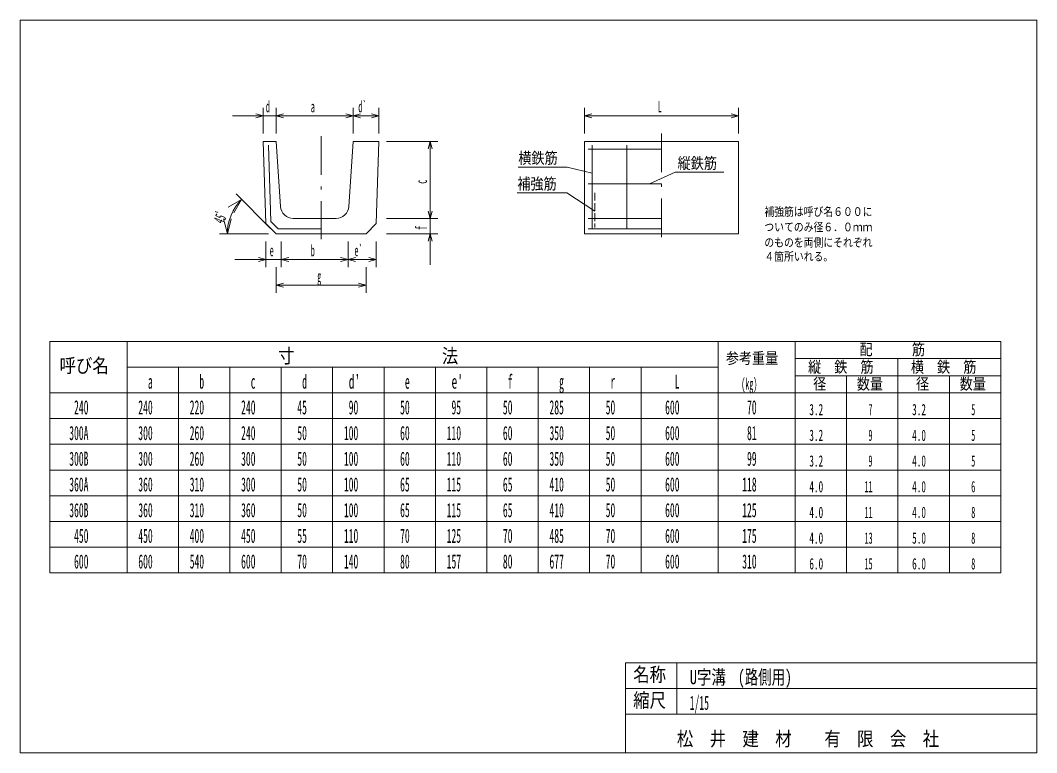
# Model space of a CAD drawing. Units: millimetres, scale not verified. Extents: x -25 to 3930, y 10 to 2860.
import ezdxf
from ezdxf.enums import TextEntityAlignment as Align

# ---------------------------------------------------------------- set-up
doc = ezdxf.new("R2010")
doc.units = ezdxf.units.MM
doc.header["$LTSCALE"] = 5
doc.linetypes.add('USER1', pattern=[50.5, 30, -9, 2.5, -9])
doc.linetypes.add('USER2', pattern=[8, 6, -2])
doc.layers.add('1', color=7, linetype='Continuous', lineweight=18)
doc.styles.add('ＭＳ ゴシック', font='')
doc.styles.get('ＭＳ ゴシック').set_extended_font_data('MS Gothic')

msp = doc.modelspace()

# ---------------------------------------------------------------- linework, layer by layer
at = {"layer": '1'}
for p, q in [((-25, 10), (-25, 2860)), ((-25, 2860), (3930, 2860)), ((3930, 2860), (3930, 310)), ((920.296, 2488.939), (891.318, 2496.703)), ((920.296, 2518.939), (920.296, 2418.939)), ((970.296, 2518.939), (970.296, 2418.939)), ((970.296, 2518.939), (970.296, 2418.939)), ((970.296, 2488.939), (999.274, 2496.703)), ((970.296, 2488.939), (999.274, 2496.703)), ((1270.296, 2488.939), (1241.318, 2496.703)), ((1270.296, 2518.939), (1270.296, 2418.939)), ((1270.296, 2518.939), (1270.296, 2418.939)), ((1270.296, 2488.939), (1299.274, 2496.703)), ((1370.296, 2488.939), (1341.318, 2496.703)), ((1370.296, 2518.939), (1370.296, 2418.939)), ((2170.296, 2518.939), (2170.296, 2418.939)), ((2170.296, 2488.939), (2199.274, 2496.703)), ((2770.296, 2488.939), (2741.318, 2496.703)), ((2770.296, 2518.939), (2770.296, 2418.939)), ((1090.296, 2488.939), (800.296, 2488.939)), ((920.296, 2488.939), (891.318, 2481.174)), ((970.296, 2488.939), (1270.296, 2488.939)), ((970.296, 2488.939), (999.274, 2481.174)), ((970.296, 2488.939), (999.274, 2481.174)), ((1270.296, 2488.939), (1241.318, 2481.174)), ((1270.296, 2488.939), (1370.296, 2488.939)), ((1270.296, 2488.939), (1299.274, 2481.174)), ((1370.296, 2488.939), (1341.318, 2481.174)), ((2170.296, 2488.939), (2770.296, 2488.939)), ((2170.296, 2488.939), (2199.274, 2481.174)), ((2770.296, 2488.939), (2741.318, 2481.174)), ((920.296, 2388.939), (970.296, 2388.939)), ((920.296, 2388.939), (930.296, 2068.939)), ((940.774, 2373.939), (950.039, 2077.48)), ((970.296, 2388.939), (987.184, 2135.613)), ((1253.407, 2135.613), (1270.296, 2388.939)), ((1270.296, 2388.939), (1370.296, 2388.939)), ((1370.296, 2388.939), (1360.296, 2068.939)), ((1600.296, 2388.939), (1400.296, 2388.939)), ((1570.296, 2388.939), (1562.531, 2359.961)), ((1570.296, 2088.939), (1570.296, 2388.939)), ((1570.296, 2388.939), (1578.06, 2359.961)), ((2170.296, 2388.939), (2770.296, 2388.939)), ((2170.296, 2028.939), (2170.296, 2388.939)), ((2200.296, 2373.939), (2200.296, 2048.939)), ((2335.296, 2048.939), (2335.296, 2373.939)), ((2770.296, 2388.939), (2770.296, 2028.939)), ((2185.296, 2358.939), (2470.296, 2358.939)), ((2102.796, 2288.939), (1912.796, 2288.939)), ((2200.296, 2264.944), (2102.796, 2288.939)), ((2422.796, 2223.939), (2522.796, 2268.939)), ((2522.796, 2268.939), (2712.796, 2268.939)), ((2470.296, 2223.939), (2185.296, 2223.939)), ((814.919, 2184.316), (949.083, 2050.152)), ((1570.296, 2208.939), (1570.296, 1908.939)), ((2101.729, 2188.939), (1908.998, 2188.939)), ((2210.296, 2117.112), (2101.729, 2188.939)), ((836.132, 2163.103), (784.17, 2133.103)), ((836.132, 2163.103), (806.132, 2111.141)), ((1570.296, 2088.939), (1562.531, 2117.916)), ((1570.296, 2088.939), (1562.531, 2117.916)), ((1570.296, 2088.939), (1578.06, 2117.916)), ((1570.296, 2088.939), (1578.06, 2117.916)), ((780.559, 2028.939), (765.03, 2086.894)), ((780.559, 2028.939), (796.088, 2086.894)), ((929.153, 2070.081), (970.296, 2028.939)), ((950.039, 2077.48), (978.58, 2048.939)), ((1037.073, 2088.939), (1203.518, 2088.939)), ((1360.296, 2068.939), (1320.296, 2028.939)), ((1600.296, 2088.939), (1400.296, 2088.939)), ((1600.296, 2088.939), (1400.296, 2088.939)), ((2185.296, 2088.939), (2470.296, 2088.939)), ((750.559, 2028.939), (940.296, 2028.939)), ((970.296, 2028.939), (1270.296, 2028.939)), ((978.58, 2048.939), (1145.592, 2048.939)), ((1320.296, 2028.939), (1270.296, 2028.939)), ((1600.296, 2028.939), (1400.296, 2028.939)), ((1570.296, 2028.939), (1562.531, 1999.961)), ((1570.296, 2028.939), (1578.06, 1999.961)), ((2770.296, 2028.939), (2170.296, 2028.939)), ((2185.296, 2048.939), (2470.296, 2048.939)), ((930.296, 1898.939), (930.296, 1998.939)), ((990.296, 1898.939), (990.296, 1998.939)), ((990.296, 1898.939), (990.296, 1998.939)), ((1250.296, 1898.939), (1250.296, 1998.939)), ((1250.296, 1898.939), (1250.296, 1998.939)), ((1360.296, 1898.939), (1360.296, 1998.939)), ((810.296, 1928.939), (1110.296, 1928.939)), ((930.296, 1928.939), (901.318, 1936.703)), ((930.296, 1928.939), (901.318, 1921.174)), ((970.296, 1798.939), (970.296, 1898.939)), ((990.296, 1928.939), (1019.274, 1936.703)), ((990.296, 1928.939), (1019.274, 1936.703)), ((990.296, 1928.939), (1019.274, 1921.174)), ((990.296, 1928.939), (1250.296, 1928.939)), ((990.296, 1928.939), (1019.274, 1921.174)), ((1250.296, 1928.939), (1221.318, 1936.703)), ((1250.296, 1928.939), (1221.318, 1921.174)), ((1250.296, 1928.939), (1279.274, 1936.703)), ((1250.296, 1928.939), (1360.296, 1928.939)), ((1250.296, 1928.939), (1279.274, 1921.174)), ((1320.296, 1798.939), (1320.296, 1898.939)), ((1360.296, 1928.939), (1331.318, 1936.703)), ((1360.296, 1928.939), (1331.318, 1921.174)), ((970.296, 1828.939), (999.274, 1836.703)), ((970.296, 1828.939), (1320.296, 1828.939)), ((970.296, 1828.939), (999.274, 1821.174)), ((1320.296, 1828.939), (1291.318, 1836.703)), ((1320.296, 1828.939), (1291.318, 1821.174)), ((90.328, 1610), (90.328, 710)), ((90.328, 1610), (2690.328, 1610)), ((390.328, 1610), (390.328, 710)), ((390.328, 1610), (390.328, 710)), ((2690.328, 1610), (2690.328, 710)), ((2690.328, 1610), (2990.328, 1610)), ((2990.328, 1610), (2990.328, 710)), ((2990.328, 1610), (2990.328, 710)), ((2990.328, 1610), (3790.328, 1610)), ((3790.328, 1610), (3790.328, 710)), ((2990.328, 1544), (3790.328, 1544)), ((3390.328, 1544), (3390.328, 710)), ((390.328, 1510), (2690.328, 1510)), ((590.328, 710), (590.328, 1510)), ((790.328, 710), (790.328, 1510)), ((990.328, 710), (990.328, 1510)), ((1190.328, 710), (1190.328, 1510)), ((1390.328, 710), (1390.328, 1510)), ((1590.328, 710), (1590.328, 1510)), ((1790.328, 710), (1790.328, 1510)), ((1990.328, 710), (1990.328, 1510)), ((2190.328, 710), (2190.328, 1510)), ((2390.328, 710), (2390.328, 1510)), ((2990.328, 1476), (3790.328, 1476)), ((3190.328, 1476), (3190.328, 710)), ((3590.328, 1476), (3590.328, 710)), ((90.328, 1410), (2690.328, 1410)), ((2690.328, 1410), (2990.328, 1410)), ((2990.328, 1410), (3790.328, 1410)), ((2690.328, 1310), (90.328, 1310)), ((2690.328, 1310), (2990.328, 1310)), ((2990.328, 1310), (3790.328, 1310)), ((2690.328, 1210), (90.328, 1210)), ((2690.328, 1210), (2990.328, 1210)), ((2990.328, 1210), (3790.328, 1210)), ((2690.328, 1110), (90.328, 1110)), ((2690.328, 1110), (2990.328, 1110)), ((3790.328, 1110), (2990.328, 1110)), ((2690.328, 1010), (90.328, 1010)), ((2690.328, 1010), (2990.328, 1010)), ((2990.328, 1010), (3790.328, 1010)), ((2690.328, 910), (90.328, 910)), ((2690.328, 910), (2990.328, 910)), ((3790.328, 910), (2990.328, 910)), ((2690.328, 810), (90.328, 810)), ((2690.328, 810), (2990.328, 810)), ((2990.328, 810), (3790.328, 810)), ((2690.328, 710), (90.328, 710)), ((2690.328, 710), (2990.328, 710)), ((3790.328, 710), (2990.328, 710)), ((2330, 360), (2730, 360)), ((2330, 360), (2330, 160)), ((2530, 360), (2530, 160)), ((3930, 360), (2730, 360)), ((3930, 160), (3930, 310)), ((2730, 260), (2330, 260)), ((2730, 260), (3930, 260)), ((2330, 160), (2330, 10)), ((2330, 160), (3930, 160)), ((3930, 160), (3930, 10)), ((3930, 10), (-25, 10))]:
    msp.add_line(p, q, dxfattribs=at)
at = {"layer": '1', "linetype": 'USER1'}
for p, q in [((2470.296, 2418.939), (2470.296, 1998.939)), ((1145.592, 2408.939), (1145.592, 2008.939))]:
    msp.add_line(p, q, dxfattribs=at)
at = {"layer": '1', "linetype": 'USER2'}
msp.add_line((2210.296, 2188.939), (2210.296, 2053.939), dxfattribs=at)
at = {"layer": '1'}
for centre, radius, start, end in [((970.296, 2028.939), 189.737, 135, 180), ((1037.073, 2138.939), 50, 183.81408, 270), ((1203.518, 2138.939), 50, 270, 356.18592)]:
    msp.add_arc(centre, radius, start, end, dxfattribs=at)

# ---------------------------------------------------------------- texts
at = {"layer": '1', "style": 'ＭＳ ゴシック'}
for s, height, width, p in [('d', 43.99, 0.5, (930.296, 2488.939)), ('a', 43.99, 0.5, (1105.296, 2488.939)), ('d`', 43.99, 0.5, (1290.296, 2488.939)), ('L', 43.99, 0.5, (2455.296, 2488.939)), ('横鉄筋', 43.99, 0.85, (1912.796, 2288.939)), ('縦鉄筋', 43.99, 0.85, (2532.796, 2268.939)), ('補強筋', 43.99, 0.85, (1908.998, 2188.939)), ('補強筋は呼び名６００に', 32.99, 0.85, (2870.296, 2088.939)), ('ついてのみ径６．０ｍｍ', 32.99, 0.85, (2870.296, 2028.939)), ('b', 43.99, 0.5, (1105.296, 1928.939)), ('e`', 43.99, 0.5, (1275.296, 1928.939)), ('のものを両側にそれぞれ', 32.99, 0.85, (2870.296, 1968.939)), ('e', 43.99, 0.5, (945.296, 1928.939)), ('４箇所いれる。', 32.99, 0.85, (2870.296, 1914.285)), ('g', 43.99, 0.5, (1130.296, 1828.939)), ('寸\u3000\u3000\u3000\u3000\u3000\u3000\u3000\u3000\u3000法', 54.99, 0.85, (977.828, 1510)), ('配\u3000\u3000\u3000筋', 43.99, 0.85, (3240.328, 1544)), ('呼び名', 54.99, 0.85, (127.828, 1472.5)), ('参考重量', 43.99, 0.85, (2720.328, 1510)), ('縦\u3000鉄\u3000筋', 43.99, 0.85, (3040.328, 1476)), ('横\u3000鉄\u3000筋', 43.99, 0.85, (3440.328, 1476)), ('a', 54.99, 0.5, (471.578, 1410)), ('b', 54.99, 0.5, (671.578, 1410)), ('c', 54.99, 0.5, (871.578, 1410)), ('d', 54.99, 0.5, (1071.578, 1410)), ("d'", 54.99, 0.6, (1252.828, 1410)), ('e', 54.99, 0.5, (1471.578, 1410)), ("e'", 54.99, 0.6, (1652.828, 1410)), ('f', 54.99, 0.5, (1871.578, 1410)), ('g', 54.99, 0.5, (2071.578, 1410)), ('r', 54.99, 0.5, (2271.578, 1410)), ('L', 54.99, 0.5, (2521.578, 1410)), ('(kg)', 43.99, 0.5, (2780.328, 1410)), ('径', 43.99, 0.85, (3060.328, 1410)), ('数量', 43.99, 0.85, (3230.328, 1410)), ('径', 43.99, 0.85, (3460.328, 1410)), ('数量', 43.99, 0.85, (3630.328, 1410)), ('240', 54.99, 0.5, (184.078, 1310)), ('240', 54.99, 0.5, (434.078, 1310)), ('220', 54.99, 0.5, (634.078, 1310)), ('240', 54.99, 0.5, (834.078, 1310)), ('45', 54.99, 0.5, (1052.828, 1310)), ('90', 54.99, 0.5, (1252.828, 1310)), ('50', 54.99, 0.5, (1452.828, 1310)), ('95', 54.99, 0.5, (1652.828, 1310)), ('50', 54.99, 0.5, (1852.828, 1310)), ('285', 54.99, 0.5, (2034.078, 1310)), ('50', 54.99, 0.5, (2252.828, 1310)), ('600', 54.99, 0.5, (2484.078, 1310)), ('70', 54.99, 0.5, (2802.828, 1310)), ('3.2', 43.99, 0.6, (3045.328, 1310)), ('7', 43.99, 0.5, (3275.328, 1310)), ('3.2', 43.99, 0.6, (3445.328, 1310)), ('5', 43.99, 0.5, (3675.328, 1310)), ('300A', 54.99, 0.5, (165.328, 1210)), ('300', 54.99, 0.5, (434.078, 1210)), ('260', 54.99, 0.5, (634.078, 1210)), ('240', 54.99, 0.5, (834.078, 1210)), ('50', 54.99, 0.5, (1052.828, 1210)), ('100', 54.99, 0.5, (1234.078, 1210)), ('60', 54.99, 0.5, (1452.828, 1210)), ('110', 54.99, 0.5, (1634.078, 1210)), ('60', 54.99, 0.5, (1852.828, 1210)), ('350', 54.99, 0.5, (2034.078, 1210)), ('50', 54.99, 0.5, (2252.828, 1210)), ('600', 54.99, 0.5, (2484.078, 1210)), ('81', 54.99, 0.5, (2802.828, 1210)), ('3.2', 43.99, 0.6, (3045.328, 1210)), ('9', 43.99, 0.5, (3275.328, 1210)), ('4.0', 43.99, 0.6, (3445.328, 1210)), ('5', 43.99, 0.5, (3675.328, 1210)), ('300B', 54.99, 0.5, (165.328, 1110)), ('300', 54.99, 0.5, (434.078, 1110)), ('260', 54.99, 0.5, (634.078, 1110)), ('300', 54.99, 0.5, (834.078, 1110)), ('50', 54.99, 0.5, (1052.828, 1110)), ('100', 54.99, 0.5, (1234.078, 1110)), ('60', 54.99, 0.5, (1452.828, 1110)), ('110', 54.99, 0.5, (1634.078, 1110)), ('60', 54.99, 0.5, (1852.828, 1110)), ('350', 54.99, 0.5, (2034.078, 1110)), ('50', 54.99, 0.5, (2252.828, 1110)), ('600', 54.99, 0.5, (2484.078, 1110)), ('99', 54.99, 0.5, (2802.828, 1110)), ('3.2', 43.99, 0.6, (3045.328, 1110)), ('9', 43.99, 0.5, (3275.328, 1110)), ('4.0', 43.99, 0.6, (3445.328, 1110)), ('5', 43.99, 0.5, (3675.328, 1110)), ('360A', 54.99, 0.5, (165.328, 1010)), ('360', 54.99, 0.5, (434.078, 1010)), ('310', 54.99, 0.5, (634.078, 1010)), ('300', 54.99, 0.5, (834.078, 1010)), ('50', 54.99, 0.5, (1052.828, 1010)), ('100', 54.99, 0.5, (1234.078, 1010)), ('65', 54.99, 0.5, (1452.828, 1010)), ('115', 54.99, 0.5, (1634.078, 1010)), ('65', 54.99, 0.5, (1852.828, 1010)), ('410', 54.99, 0.5, (2034.078, 1010)), ('50', 54.99, 0.5, (2252.828, 1010)), ('600', 54.99, 0.5, (2484.078, 1010)), ('118', 54.99, 0.5, (2784.078, 1010)), ('4.0', 43.99, 0.6, (3045.328, 1010)), ('11', 43.99, 0.5, (3260.328, 1010)), ('4.0', 43.99, 0.6, (3445.328, 1010)), ('6', 43.99, 0.5, (3675.328, 1010)), ('360B', 54.99, 0.5, (165.328, 910)), ('360', 54.99, 0.5, (434.078, 910)), ('310', 54.99, 0.5, (634.078, 910)), ('360', 54.99, 0.5, (834.078, 910)), ('50', 54.99, 0.5, (1052.828, 910)), ('100', 54.99, 0.5, (1234.078, 910)), ('65', 54.99, 0.5, (1452.828, 910)), ('115', 54.99, 0.5, (1634.078, 910)), ('65', 54.99, 0.5, (1852.828, 910)), ('410', 54.99, 0.5, (2034.078, 910)), ('50', 54.99, 0.5, (2252.828, 910)), ('600', 54.99, 0.5, (2484.078, 910)), ('125', 54.99, 0.5, (2784.078, 910)), ('4.0', 43.99, 0.6, (3045.328, 910)), ('11', 43.99, 0.5, (3260.328, 910)), ('4.0', 43.99, 0.6, (3445.328, 910)), ('8', 43.99, 0.5, (3675.328, 910)), ('450', 54.99, 0.5, (184.078, 810)), ('450', 54.99, 0.5, (434.078, 810)), ('400', 54.99, 0.5, (634.078, 810)), ('450', 54.99, 0.5, (834.078, 810)), ('55', 54.99, 0.5, (1052.828, 810)), ('110', 54.99, 0.5, (1234.078, 810)), ('70', 54.99, 0.5, (1452.828, 810)), ('125', 54.99, 0.5, (1634.078, 810)), ('70', 54.99, 0.5, (1852.828, 810)), ('485', 54.99, 0.5, (2034.078, 810)), ('70', 54.99, 0.5, (2252.828, 810)), ('600', 54.99, 0.5, (2484.078, 810)), ('175', 54.99, 0.5, (2784.078, 810)), ('4.0', 43.99, 0.6, (3045.328, 810)), ('13', 43.99, 0.5, (3260.328, 810)), ('5.0', 43.99, 0.6, (3445.328, 810)), ('8', 43.99, 0.5, (3675.328, 810)), ('600', 54.99, 0.5, (184.078, 710)), ('600', 54.99, 0.5, (434.078, 710)), ('540', 54.99, 0.5, (634.078, 710)), ('600', 54.99, 0.5, (834.078, 710)), ('70', 54.99, 0.5, (1052.828, 710)), ('140', 54.99, 0.5, (1234.078, 710)), ('80', 54.99, 0.5, (1452.828, 710)), ('157', 54.99, 0.5, (1634.078, 710)), ('80', 54.99, 0.5, (1852.828, 710)), ('677', 54.99, 0.5, (2034.078, 710)), ('70', 54.99, 0.5, (2252.828, 710)), ('600', 54.99, 0.5, (2484.078, 710)), ('310', 54.99, 0.5, (2784.078, 710)), ('6.0', 43.99, 0.6, (3045.328, 710)), ('15', 43.99, 0.5, (3260.328, 710)), ('6.0', 43.99, 0.6, (3445.328, 710)), ('8', 43.99, 0.5, (3675.328, 710)), ('名称', 54.99, 0.85, (2360, 270)), ('U字溝', 54.99, 0.75, (2580, 260)), ('(路側用)', 54.99, 0.7, (2767.5, 260)), ('縮尺', 54.99, 0.85, (2360, 170)), ('1/15', 54.99, 0.5, (2580, 160)), ('松\u3000井\u3000建\u3000材\u3000\u3000有\u3000限\u3000会\u3000社', 54.99, 0.85, (2530, 20))]:
    msp.add_text(s, height=height, dxfattribs=dict(at, width=width)).set_placement(p, align=Align.BOTTOM_LEFT)
at = {"layer": '1', "style": 'ＭＳ ゴシック', "width": 0.5}
for s, rotation, p in [('c', 90, (1570.296, 2223.939)), ('45ﾟ', 67.5, (777.781, 2059.973)), ('f', 90, (1570.296, 2043.939))]:
    msp.add_text(s, height=43.99, rotation=rotation, dxfattribs=at).set_placement(p, align=Align.BOTTOM_LEFT)

doc.saveas('drawing.dxf')
